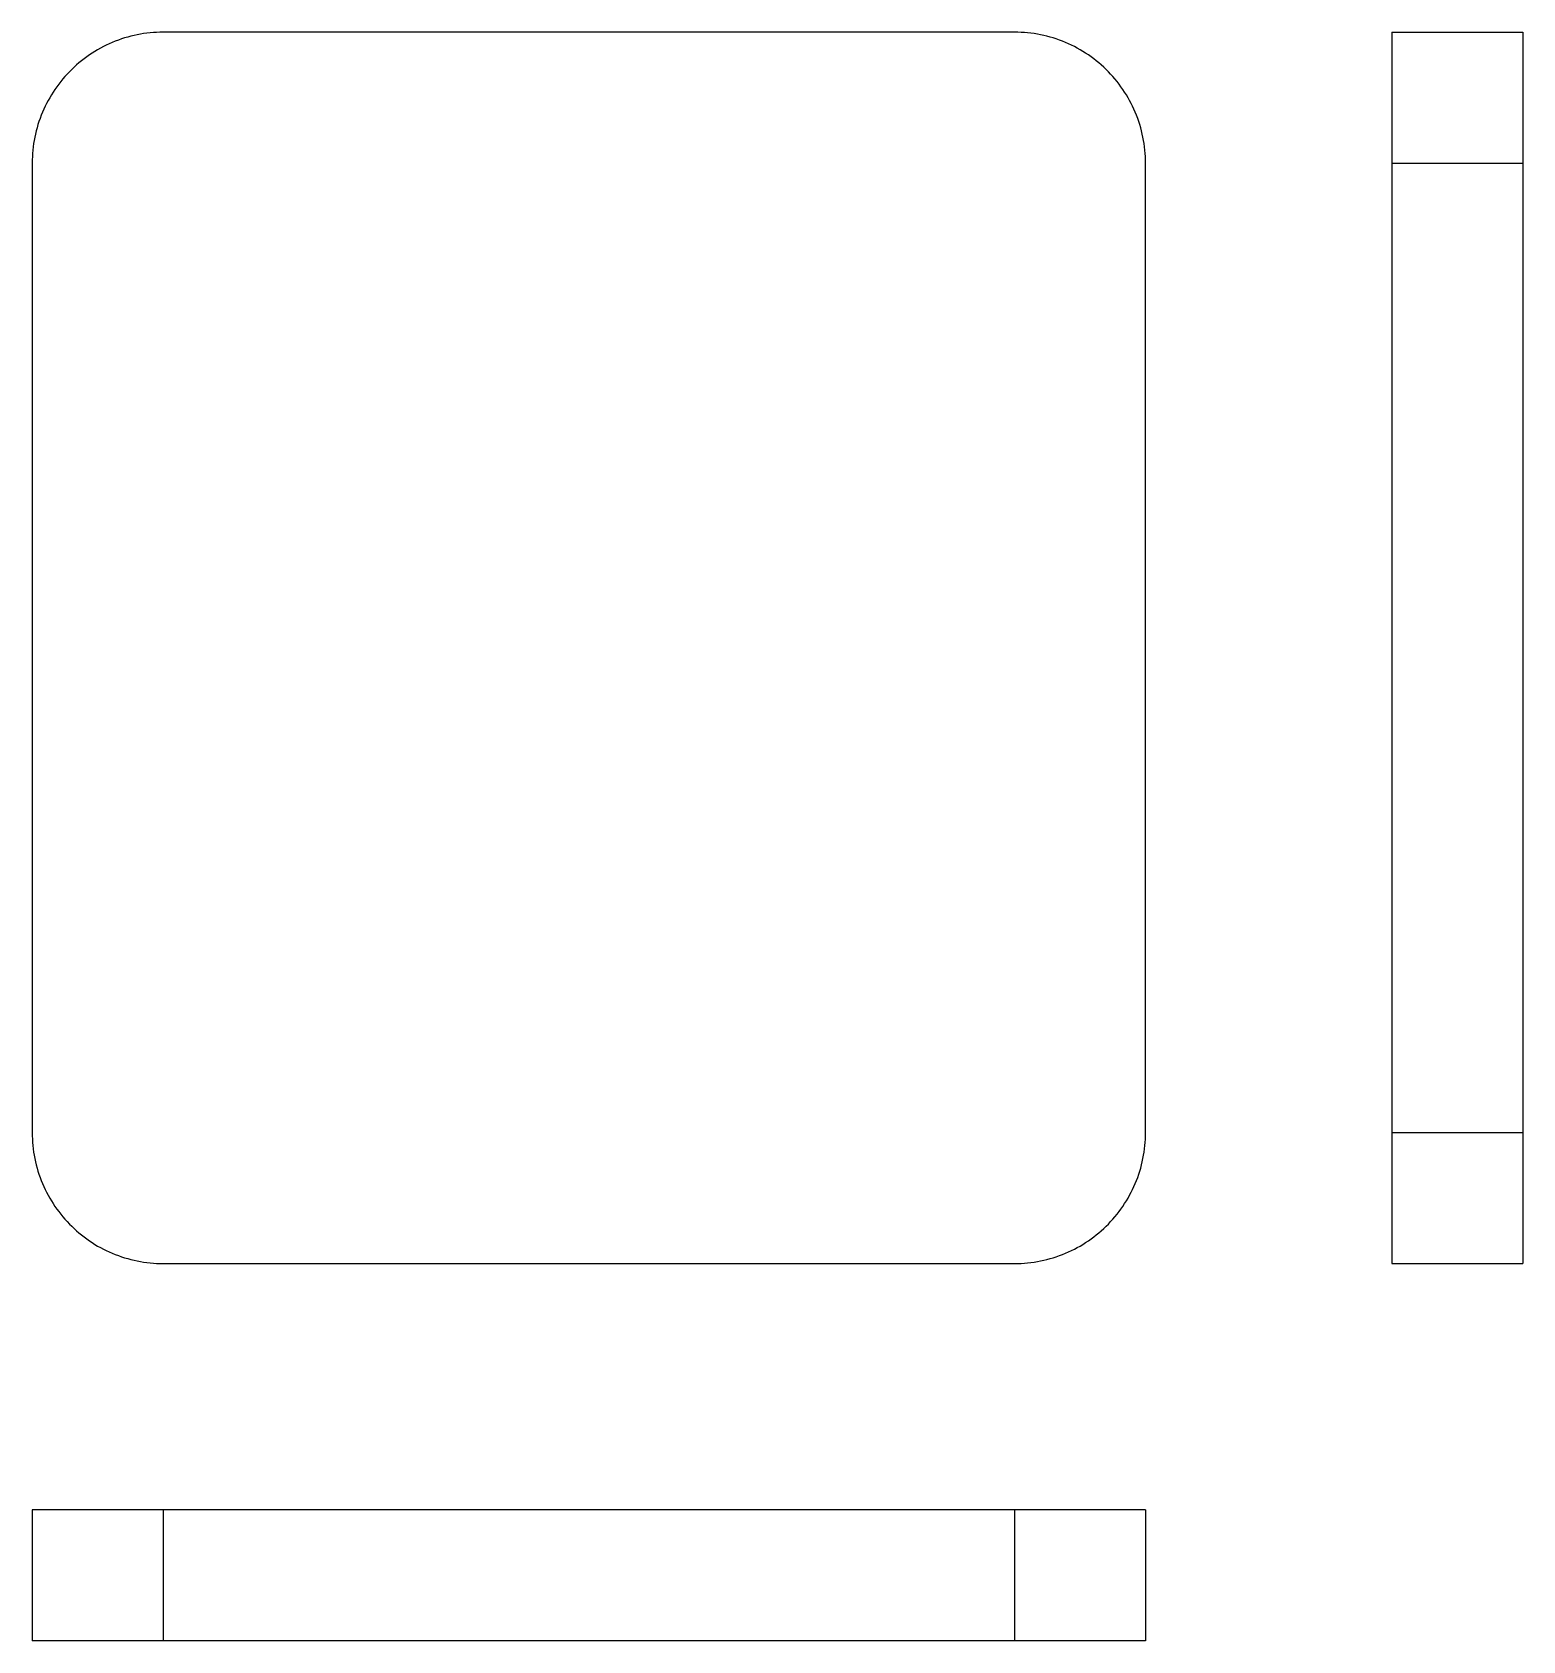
# Model space of a CAD drawing. Extents: x 0 to 1.82, y 0 to 1.96.
import ezdxf

# ---------------------------------------------------------------- set-up
doc = ezdxf.new("R2010")
doc.units = 0
for name, color, linetype in [('FRONT', 7, 'CONTINUOUS'), ('LEFT', 7, 'CONTINUOUS'), ('TOP', 7, 'CONTINUOUS')]:
    doc.layers.add(name, color=color, linetype=linetype)

msp = doc.modelspace()

# ---------------------------------------------------------------- linework, layer by layer
at = {"layer": 'FRONT'}
for p, q in [((0.159574, 1.959574), (0.155596, 1.959525)), ((1.196809, 1.959574), (0.159574, 1.959574)), ((1.200787, 1.959525), (1.196809, 1.959574)), ((0.083257, 1.940142), (0.079787, 1.938196)), ((0.086775, 1.942001), (0.083257, 1.940142)), ((0.090338, 1.943772), (0.086775, 1.942001)), ((0.093944, 1.945453), (0.090338, 1.943772)), ((0.09759, 1.947044), (0.093944, 1.945453)), ((0.101275, 1.948544), (0.09759, 1.947044)), ((0.104997, 1.949951), (0.101275, 1.948544)), ((0.108752, 1.951265), (0.104997, 1.949951)), ((0.112539, 1.952485), (0.108752, 1.951265)), ((0.116355, 1.95361), (0.112539, 1.952485)), ((0.120198, 1.95464), (0.116355, 1.95361)), ((0.124066, 1.955574), (0.120198, 1.95464)), ((0.127955, 1.956411), (0.124066, 1.955574)), ((0.131865, 1.95715), (0.127955, 1.956411)), ((0.135791, 1.957792), (0.131865, 1.95715)), ((0.139732, 1.958336), (0.135791, 1.957792)), ((0.143686, 1.958782), (0.139732, 1.958336)), ((0.147649, 1.959128), (0.143686, 1.958782)), ((0.15162, 1.959376), (0.147649, 1.959128)), ((0.155596, 1.959525), (0.15162, 1.959376)), ((1.204763, 1.959376), (1.200787, 1.959525)), ((1.208734, 1.959128), (1.204763, 1.959376)), ((1.212697, 1.958782), (1.208734, 1.959128)), ((1.216651, 1.958336), (1.212697, 1.958782)), ((1.220592, 1.957792), (1.216651, 1.958336)), ((1.224518, 1.95715), (1.220592, 1.957792)), ((1.228428, 1.956411), (1.224518, 1.95715)), ((1.232317, 1.955574), (1.228428, 1.956411)), ((1.236185, 1.95464), (1.232317, 1.955574)), ((1.240028, 1.95361), (1.236185, 1.95464)), ((1.243844, 1.952485), (1.240028, 1.95361)), ((1.247631, 1.951265), (1.243844, 1.952485)), ((1.251386, 1.949951), (1.247631, 1.951265)), ((1.255108, 1.948544), (1.251386, 1.949951)), ((1.258793, 1.947044), (1.255108, 1.948544)), ((1.262439, 1.945453), (1.258793, 1.947044)), ((1.266045, 1.943772), (1.262439, 1.945453)), ((1.269608, 1.942001), (1.266045, 1.943772)), ((1.273126, 1.940142), (1.269608, 1.942001)), ((1.276596, 1.938196), (1.273126, 1.940142)), ((0.057002, 1.922241), (0.053986, 1.919646)), ((0.060081, 1.92476), (0.057002, 1.922241)), ((0.063223, 1.927202), (0.060081, 1.92476)), ((0.066424, 1.929565), (0.063223, 1.927202)), ((0.069683, 1.931847), (0.066424, 1.929565)), ((0.072998, 1.934047), (0.069683, 1.931847)), ((0.076367, 1.936163), (0.072998, 1.934047)), ((0.079787, 1.938196), (0.076367, 1.936163)), ((1.280016, 1.936163), (1.276596, 1.938196)), ((1.283385, 1.934047), (1.280016, 1.936163)), ((1.2867, 1.931847), (1.283385, 1.934047)), ((1.289959, 1.929565), (1.2867, 1.931847)), ((1.29316, 1.927202), (1.289959, 1.929565)), ((1.296302, 1.92476), (1.29316, 1.927202)), ((1.299381, 1.922241), (1.296302, 1.92476)), ((1.302397, 1.919646), (1.299381, 1.922241)), ((0.037333, 1.902572), (0.034814, 1.899493)), ((0.039929, 1.905588), (0.037333, 1.902572)), ((0.042598, 1.908538), (0.039929, 1.905588)), ((0.04534, 1.911421), (0.042598, 1.908538)), ((0.048154, 1.914234), (0.04534, 1.911421)), ((0.051036, 1.916976), (0.048154, 1.914234)), ((0.053986, 1.919646), (0.051036, 1.916976)), ((1.305347, 1.916976), (1.302397, 1.919646)), ((1.308229, 1.914234), (1.305347, 1.916976)), ((1.311043, 1.911421), (1.308229, 1.914234)), ((1.313785, 1.908538), (1.311043, 1.911421)), ((1.316454, 1.905588), (1.313785, 1.908538)), ((1.31905, 1.902572), (1.316454, 1.905588)), ((1.321569, 1.899493), (1.31905, 1.902572)), ((0.023411, 1.883208), (0.021379, 1.879787)), ((0.025528, 1.886577), (0.023411, 1.883208)), ((0.027728, 1.889891), (0.025528, 1.886577)), ((0.03001, 1.893151), (0.027728, 1.889891)), ((0.032372, 1.896352), (0.03001, 1.893151)), ((0.034814, 1.899493), (0.032372, 1.896352)), ((1.324011, 1.896352), (1.321569, 1.899493)), ((1.326373, 1.893151), (1.324011, 1.896352)), ((1.328655, 1.889891), (1.326373, 1.893151)), ((1.330855, 1.886577), (1.328655, 1.889891)), ((1.332972, 1.883208), (1.330855, 1.886577)), ((1.335004, 1.879787), (1.332972, 1.883208)), ((0.01253, 1.861984), (0.011031, 1.858299)), ((0.014121, 1.865631), (0.01253, 1.861984)), ((0.015803, 1.869237), (0.014121, 1.865631)), ((0.017574, 1.8728), (0.015803, 1.869237)), ((0.019433, 1.876317), (0.017574, 1.8728)), ((0.021379, 1.879787), (0.019433, 1.876317)), ((1.33695, 1.876317), (1.335004, 1.879787)), ((1.338809, 1.8728), (1.33695, 1.876317)), ((1.34058, 1.869237), (1.338809, 1.8728)), ((1.342262, 1.865631), (1.34058, 1.869237)), ((1.343853, 1.861984), (1.342262, 1.865631)), ((1.345352, 1.858299), (1.343853, 1.861984)), ((0.005964, 1.843219), (0.004934, 1.839376)), ((0.007089, 1.847035), (0.005964, 1.843219)), ((0.008309, 1.850822), (0.007089, 1.847035)), ((0.009624, 1.854578), (0.008309, 1.850822)), ((0.011031, 1.858299), (0.009624, 1.854578)), ((1.346759, 1.854578), (1.345352, 1.858299)), ((1.348074, 1.850822), (1.346759, 1.854578)), ((1.349294, 1.847035), (1.348074, 1.850822)), ((1.350419, 1.843219), (1.349294, 1.847035)), ((1.351449, 1.839376), (1.350419, 1.843219)), ((0.001782, 1.823783), (0.001238, 1.819842)), ((0.002424, 1.82771), (0.001782, 1.823783)), ((0.003164, 1.831619), (0.002424, 1.82771)), ((0.004001, 1.835509), (0.003164, 1.831619)), ((0.004934, 1.839376), (0.004001, 1.835509)), ((1.352382, 1.835509), (1.351449, 1.839376)), ((1.353219, 1.831619), (1.352382, 1.835509)), ((1.353959, 1.82771), (1.353219, 1.831619)), ((1.354601, 1.823783), (1.353959, 1.82771)), ((1.355145, 1.819842), (1.354601, 1.823783)), ((0.00005, 1.803978), (0, 1.8)), ((0.000198, 1.807954), (0.00005, 1.803978)), ((0.000446, 1.811925), (0.000198, 1.807954)), ((0.000793, 1.815888), (0.000446, 1.811925)), ((0.001238, 1.819842), (0.000793, 1.815888)), ((1.35559, 1.815888), (1.355145, 1.819842)), ((1.355937, 1.811925), (1.35559, 1.815888)), ((1.356185, 1.807954), (1.355937, 1.811925)), ((1.356333, 1.803978), (1.356185, 1.807954)), ((1.356383, 1.8), (1.356333, 1.803978)), ((0, 1.8), (0, 0.619149)), ((1.356383, 0.619149), (1.356383, 1.8)), ((0, 0.619149), (0.00005, 0.615171)), ((0.00005, 0.615171), (0.000198, 0.611195)), ((0.000198, 0.611195), (0.000446, 0.607224)), ((1.355937, 0.607224), (1.356185, 0.611195)), ((1.356185, 0.611195), (1.356333, 0.615171)), ((1.356333, 0.615171), (1.356383, 0.619149)), ((0.000446, 0.607224), (0.000793, 0.60326)), ((0.000793, 0.60326), (0.001238, 0.599307)), ((0.001238, 0.599307), (0.001782, 0.595366)), ((0.001782, 0.595366), (0.002424, 0.591439)), ((0.002424, 0.591439), (0.003164, 0.58753)), ((1.353219, 0.58753), (1.353959, 0.591439)), ((1.353959, 0.591439), (1.354601, 0.595366)), ((1.354601, 0.595366), (1.355145, 0.599307)), ((1.355145, 0.599307), (1.35559, 0.60326)), ((1.35559, 0.60326), (1.355937, 0.607224)), ((0.003164, 0.58753), (0.004001, 0.58364)), ((0.004001, 0.58364), (0.004934, 0.579773)), ((0.004934, 0.579773), (0.005964, 0.57593)), ((0.005964, 0.57593), (0.007089, 0.572114)), ((0.007089, 0.572114), (0.008309, 0.568327)), ((0.008309, 0.568327), (0.009624, 0.564571)), ((1.346759, 0.564571), (1.348074, 0.568327)), ((1.348074, 0.568327), (1.349294, 0.572114)), ((1.349294, 0.572114), (1.350419, 0.57593)), ((1.350419, 0.57593), (1.351449, 0.579773)), ((1.351449, 0.579773), (1.352382, 0.58364)), ((1.352382, 0.58364), (1.353219, 0.58753)), ((0.009624, 0.564571), (0.011031, 0.56085)), ((0.011031, 0.56085), (0.01253, 0.557165)), ((0.01253, 0.557165), (0.014121, 0.553518)), ((0.014121, 0.553518), (0.015803, 0.549912)), ((0.015803, 0.549912), (0.017574, 0.546349)), ((1.338809, 0.546349), (1.34058, 0.549912)), ((1.34058, 0.549912), (1.342262, 0.553518)), ((1.342262, 0.553518), (1.343853, 0.557165)), ((1.343853, 0.557165), (1.345352, 0.56085)), ((1.345352, 0.56085), (1.346759, 0.564571)), ((0.017574, 0.546349), (0.019433, 0.542832)), ((0.019433, 0.542832), (0.021379, 0.539362)), ((0.021379, 0.539362), (0.023411, 0.535941)), ((0.023411, 0.535941), (0.025528, 0.532572)), ((0.025528, 0.532572), (0.027728, 0.529257)), ((0.027728, 0.529257), (0.03001, 0.525998)), ((1.326373, 0.525998), (1.328655, 0.529257)), ((1.328655, 0.529257), (1.330855, 0.532572)), ((1.330855, 0.532572), (1.332972, 0.535941)), ((1.332972, 0.535941), (1.335004, 0.539362)), ((1.335004, 0.539362), (1.33695, 0.542832)), ((1.33695, 0.542832), (1.338809, 0.546349)), ((0.03001, 0.525998), (0.032372, 0.522797)), ((0.032372, 0.522797), (0.034814, 0.519656)), ((0.034814, 0.519656), (0.037333, 0.516576)), ((0.037333, 0.516576), (0.039929, 0.513561)), ((0.039929, 0.513561), (0.042598, 0.510611)), ((0.042598, 0.510611), (0.04534, 0.507728)), ((1.311043, 0.507728), (1.313785, 0.510611)), ((1.313785, 0.510611), (1.316454, 0.513561)), ((1.316454, 0.513561), (1.31905, 0.516576)), ((1.31905, 0.516576), (1.321569, 0.519656)), ((1.321569, 0.519656), (1.324011, 0.522797)), ((1.324011, 0.522797), (1.326373, 0.525998)), ((0.04534, 0.507728), (0.048154, 0.504915)), ((0.048154, 0.504915), (0.051036, 0.502173)), ((0.051036, 0.502173), (0.053986, 0.499503)), ((0.053986, 0.499503), (0.057002, 0.496908)), ((0.057002, 0.496908), (0.060081, 0.494389)), ((0.060081, 0.494389), (0.063223, 0.491947)), ((0.063223, 0.491947), (0.066424, 0.489584)), ((1.289959, 0.489584), (1.29316, 0.491947)), ((1.29316, 0.491947), (1.296302, 0.494389)), ((1.296302, 0.494389), (1.299381, 0.496908)), ((1.299381, 0.496908), (1.302397, 0.499503)), ((1.302397, 0.499503), (1.305347, 0.502173)), ((1.305347, 0.502173), (1.308229, 0.504915)), ((1.308229, 0.504915), (1.311043, 0.507728)), ((0.066424, 0.489584), (0.069683, 0.487302)), ((0.069683, 0.487302), (0.072998, 0.485102)), ((0.072998, 0.485102), (0.076367, 0.482985)), ((0.076367, 0.482985), (0.079787, 0.480953)), ((0.079787, 0.480953), (0.083257, 0.479007)), ((0.083257, 0.479007), (0.086775, 0.477148)), ((0.086775, 0.477148), (0.090338, 0.475377)), ((0.090338, 0.475377), (0.093944, 0.473696)), ((0.093944, 0.473696), (0.09759, 0.472105)), ((0.09759, 0.472105), (0.101275, 0.470605)), ((0.101275, 0.470605), (0.104997, 0.469198)), ((1.251386, 0.469198), (1.255108, 0.470605)), ((1.255108, 0.470605), (1.258793, 0.472105)), ((1.258793, 0.472105), (1.262439, 0.473696)), ((1.262439, 0.473696), (1.266045, 0.475377)), ((1.266045, 0.475377), (1.269608, 0.477148)), ((1.269608, 0.477148), (1.273126, 0.479007)), ((1.273126, 0.479007), (1.276596, 0.480953)), ((1.276596, 0.480953), (1.280016, 0.482985)), ((1.280016, 0.482985), (1.283385, 0.485102)), ((1.283385, 0.485102), (1.2867, 0.487302)), ((1.2867, 0.487302), (1.289959, 0.489584)), ((0.104997, 0.469198), (0.108752, 0.467884)), ((0.108752, 0.467884), (0.112539, 0.466664)), ((0.112539, 0.466664), (0.116355, 0.465539)), ((0.116355, 0.465539), (0.120198, 0.464509)), ((0.120198, 0.464509), (0.124066, 0.463575)), ((0.124066, 0.463575), (0.127955, 0.462738)), ((0.127955, 0.462738), (0.131865, 0.461999)), ((0.131865, 0.461999), (0.135791, 0.461357)), ((0.135791, 0.461357), (0.139732, 0.460813)), ((0.139732, 0.460813), (0.143686, 0.460367)), ((0.143686, 0.460367), (0.147649, 0.460021)), ((0.147649, 0.460021), (0.15162, 0.459773)), ((0.15162, 0.459773), (0.155596, 0.459624)), ((0.155596, 0.459624), (0.159574, 0.459574)), ((0.159574, 0.459574), (1.196809, 0.459574)), ((1.196809, 0.459574), (1.200787, 0.459624)), ((1.200787, 0.459624), (1.204763, 0.459773)), ((1.204763, 0.459773), (1.208734, 0.460021)), ((1.208734, 0.460021), (1.212697, 0.460367)), ((1.212697, 0.460367), (1.216651, 0.460813)), ((1.216651, 0.460813), (1.220592, 0.461357)), ((1.220592, 0.461357), (1.224518, 0.461999)), ((1.224518, 0.461999), (1.228428, 0.462738)), ((1.228428, 0.462738), (1.232317, 0.463575)), ((1.232317, 0.463575), (1.236185, 0.464509)), ((1.236185, 0.464509), (1.240028, 0.465539)), ((1.240028, 0.465539), (1.243844, 0.466664)), ((1.243844, 0.466664), (1.247631, 0.467884)), ((1.247631, 0.467884), (1.251386, 0.469198))]:
    msp.add_line(p, q, dxfattribs=at)
at = {"layer": 'LEFT'}
for p, q in [((1.656383, 1.959574), (1.815957, 1.959574)), ((1.656383, 1.959574), (1.656383, 1.8)), ((1.815957, 1.959574), (1.815957, 1.8)), ((1.656383, 1.8), (1.656383, 0.619149)), ((1.656383, 1.8), (1.815957, 1.8)), ((1.815957, 1.8), (1.815957, 0.619149)), ((1.656383, 0.619149), (1.656383, 0.459574)), ((1.656383, 0.619149), (1.815957, 0.619149)), ((1.815957, 0.619149), (1.815957, 0.459574)), ((1.656383, 0.459574), (1.815957, 0.459574))]:
    msp.add_line(p, q, dxfattribs=at)
at = {"layer": 'TOP'}
for p, q in [((0.159574, 0.159574), (0, 0.159574)), ((0, 0.159574), (0, 0)), ((1.196809, 0.159574), (0.159574, 0.159574)), ((0.159574, 0.159574), (0.159574, 0)), ((1.356383, 0.159574), (1.196809, 0.159574)), ((1.196809, 0.159574), (1.196809, 0)), ((1.356383, 0.159574), (1.356383, 0)), ((0.159574, 0), (0, 0)), ((1.196809, 0), (0.159574, 0)), ((1.356383, 0), (1.196809, 0))]:
    msp.add_line(p, q, dxfattribs=at)

doc.saveas('drawing.dxf')
